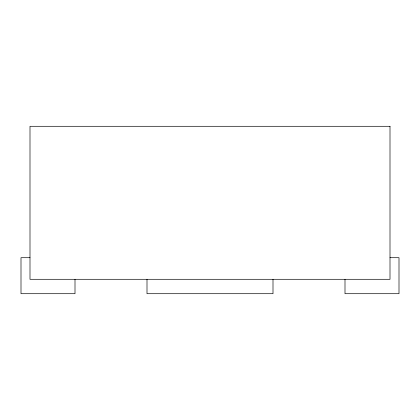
<?xml version="1.0" encoding="UTF-8"?>
<svg xmlns="http://www.w3.org/2000/svg" width="420" height="420" viewBox="0 0 420 420"><rect width="100%" height="100%" fill="white"/><g stroke="black" fill="none" stroke-linecap="round" stroke-linejoin="round"><path stroke-width="0.63" d="M29.998 257.702L21 257.702L21 293.701L75.002 293.701L75.002 279.3M390.002 257.702L399 257.702L399 293.701L344.999 293.701L344.999 279.3M273 279.3L273 293.701L147 293.701L147 279.3M390.002 126.299L29.998 126.299L29.998 279.3L390.002 279.3L390.002 126.299"/></g></svg>
